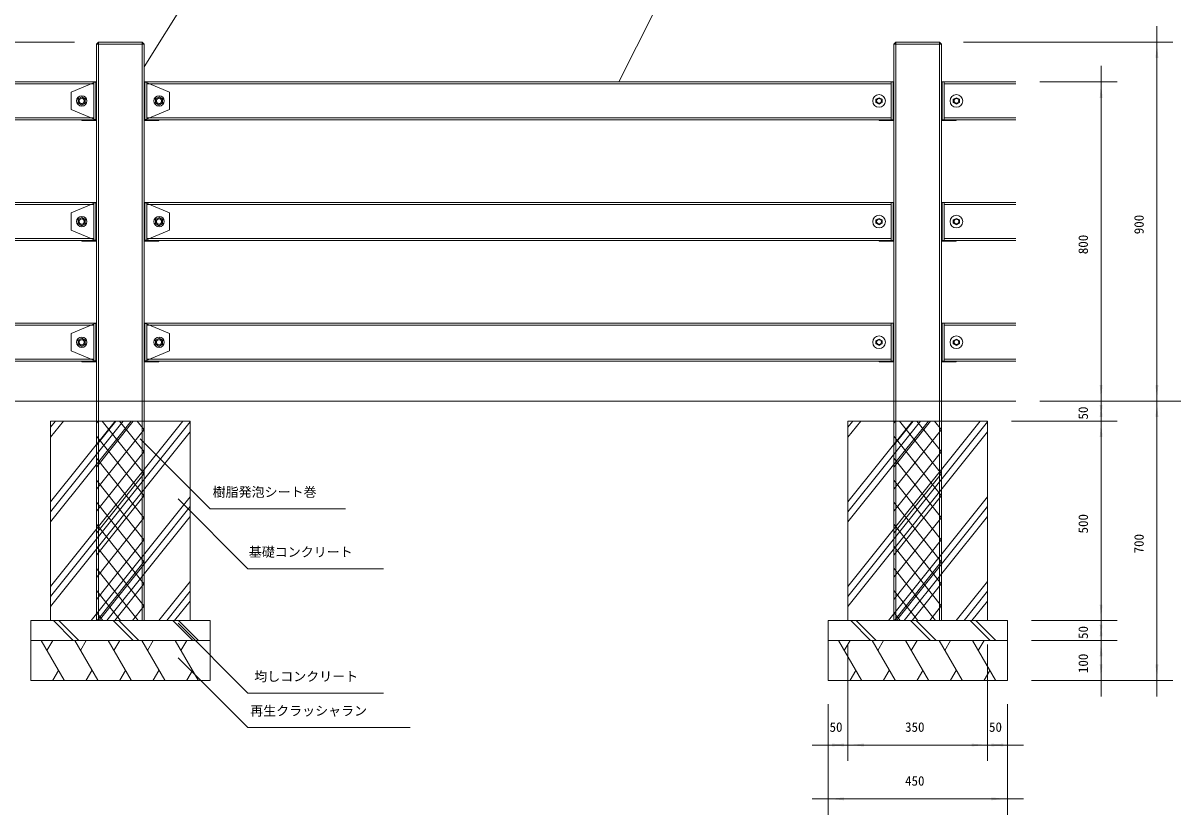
# Model space of a CAD drawing. Units: millimetres, scale not verified. Extents: x -3900 to 3900, y -2750 to 2750.
# Drawn here: x -2290 to 614, y -551 to 1433 of the extents above; entities that cross this region are included whole.
import ezdxf
from ezdxf.enums import TextEntityAlignment as Align

# ---------------------------------------------------------------- set-up
doc = ezdxf.new("R2010")
doc.units = ezdxf.units.MM
doc.header["$LTSCALE"] = 20
doc.linetypes.add('USER1', pattern=[0.416641, 0.208282, -0.208359])
doc.linetypes.add('USER5', pattern=[0.208282, 0.069427, -0.138855])
doc.layers.add('0-1_IMPORTED', color=30, linetype='Continuous', lineweight=18)
doc.styles.add('ＭＳ ゴシック', font='')
doc.styles.get('ＭＳ ゴシック').set_extended_font_data('MS Gothic')

msp = doc.modelspace()

# ---------------------------------------------------------------- linework, layer by layer
at = {"layer": '0-1_IMPORTED', "color": 1}
for p, q in [((-1986, 1324), (-1856, 1532.32)), ((-796, 1286), (-707.41, 1461.63)), ((554, 1426), (554, 1386)), ((-2161, 1386), (-2921, 1386)), ((-2161, 1386), (-2793.5, 1386)), ((69, 1386), (594, 1386)), ((554, 1386), (554, 486)), ((414, 1286), (414, 1326)), ((260, 1286), (454, 1286)), ((414, 486), (414, 1286)), ((414, 486), (414, 526)), ((554, 526), (554, 486)), ((260, 486), (454, 486)), ((260, 486), (454, 486)), ((260, 486), (594, 486)), ((414, 436), (414, 486)), ((414, 446), (414, 486)), ((414, 436), (414, 476)), ((554, 486), (554, 446)), ((554, 486), (554, -214)), ((614, 486), (594, 486)), ((189, 436), (454, 436)), ((189, 436), (454, 436)), ((414, -64), (414, 436)), ((414, 396), (414, 436)), ((414, -64), (414, -24)), ((239, -64), (454, -64)), ((239, -64), (454, -64)), ((414, -114), (414, -64)), ((414, -104), (414, -64)), ((414, -114), (414, -74)), ((239, -114), (454, -114)), ((239, -114), (454, -114)), ((414, -214), (414, -114)), ((414, -154), (414, -114)), ((-221, -124), (-221, -416)), ((-221, -124), (-221, -416)), ((129, -124), (129, -416)), ((129, -124), (129, -416)), ((239, -214), (454, -214)), ((239, -214), (594, -214)), ((414, -254), (414, -214)), ((554, -214), (554, -254)), ((-271, -274), (-271, -551)), ((-271, -274), (-271, -416)), ((179, -274), (179, -551)), ((179, -274), (179, -416)), ((-271, -376), (-311, -376)), ((-221, -376), (-271, -376)), ((-221, -376), (-261, -376)), ((129, -376), (-221, -376)), ((-181, -376), (-221, -376)), ((129, -376), (89, -376)), ((179, -376), (129, -376)), ((169, -376), (129, -376)), ((219, -376), (179, -376)), ((-311, -511), (-271, -511)), ((-271, -511), (179, -511)), ((179, -511), (219, -511))]:
    msp.add_line(p, q, dxfattribs=at)
at = {"layer": '0-1_IMPORTED'}
for p, q in [((-2106, 1381), (-1986, 1381)), ((-2101, 1386), (-2101, -64)), ((-1991, 1386), (-1991, -64)), ((-106, 1381), (14, 1381)), ((-101, 1386), (-101, -64)), ((9, 1386), (9, -64)), ((-2496, 1281), (-2112.5, 1281)), ((-112.5, 1281), (-1979.5, 1281)), ((-106, 1286), (-106, 1191)), ((14, 1286), (14, 1191)), ((20.5, 1281), (200, 1281)), ((-2147.6, 1243.1), (-2145.49, 1244.51)), ((-2145.49, 1232.49), (-2147.6, 1233.9)), ((-2145.49, 1244.51), (-2143, 1245)), ((-2143, 1232), (-2145.49, 1232.49)), ((-2143, 1245), (-2140.51, 1244.51)), ((-1949, 1245), (-1951.49, 1244.51)), ((-1946.51, 1244.51), (-1949, 1245)), ((-1949, 1232), (-1946.51, 1232.49)), ((-1944.4, 1243.1), (-1946.51, 1244.51)), ((-1946.51, 1232.49), (-1944.4, 1233.9)), ((-2496, 1196), (-2112.5, 1196)), ((-112.5, 1196), (-1979.5, 1196)), ((20.5, 1196), (200, 1196)), ((-2496, 978.5), (-2112.5, 978.5)), ((-112.5, 978.5), (-1979.5, 978.5)), ((-106, 983.5), (-106, 888.5)), ((14, 983.5), (14, 888.5)), ((20.5, 978.5), (200, 978.5)), ((-2147.6, 940.6), (-2145.49, 942.01)), ((-2145.49, 929.99), (-2147.6, 931.4)), ((-2145.49, 942.01), (-2143, 942.5)), ((-2143, 929.5), (-2145.49, 929.99)), ((-2143, 942.5), (-2140.51, 942.01)), ((-1949, 942.5), (-1951.49, 942.01)), ((-1946.51, 942.01), (-1949, 942.5)), ((-1949, 929.5), (-1946.51, 929.99)), ((-1944.4, 940.6), (-1946.51, 942.01)), ((-1946.51, 929.99), (-1944.4, 931.4)), ((-2496, 893.5), (-2112.5, 893.5)), ((-112.5, 893.5), (-1979.5, 893.5)), ((20.5, 893.5), (200, 893.5)), ((-2496, 676), (-2112.5, 676)), ((-112.5, 676), (-1979.5, 676)), ((-106, 681), (-106, 586)), ((14, 681), (14, 586)), ((20.5, 676), (200, 676)), ((-2147.6, 638.1), (-2145.49, 639.51)), ((-2145.49, 639.51), (-2143, 640)), ((-2143, 640), (-2140.51, 639.51)), ((-1949, 640), (-1951.49, 639.51)), ((-1946.51, 639.51), (-1949, 640)), ((-1944.4, 638.1), (-1946.51, 639.51)), ((-2145.49, 627.49), (-2147.6, 628.9)), ((-2143, 627), (-2145.49, 627.49)), ((-1949, 627), (-1946.51, 627.49)), ((-1946.51, 627.49), (-1944.4, 628.9)), ((-2496, 591), (-2112.5, 591)), ((-112.5, 591), (-1979.5, 591)), ((20.5, 591), (200, 591)), ((200, 486), (-2490, 486)), ((-2221, 21), (-1889, 436)), ((-2221, 183.63), (-2019.11, 436)), ((-2221, 208.38), (-2038.91, 436)), ((-2221, 233.13), (-2058.71, 436)), ((-2221, 395.77), (-2188.81, 436)), ((-2221, 420.52), (-2208.61, 436)), ((-2106, 430.91), (-2101.93, 436)), ((-2106, 375.67), (-2057.74, 436)), ((-2106, 320.43), (-2013.54, 436)), ((-1986, 303.44), (-2092.05, 436)), ((-1986, 358.68), (-2047.85, 436)), ((-1986, 413.92), (-2003.66, 436)), ((-221, 21), (111, 436)), ((-221, 183.63), (-19.11, 436)), ((-221, 208.38), (-38.91, 436)), ((-221, 233.13), (-58.71, 436)), ((-221, 395.77), (-188.81, 436)), ((-221, 420.52), (-208.61, 436)), ((-106, 430.92), (-101.93, 436)), ((-106, 375.69), (-57.74, 436)), ((-106, 320.47), (-13.54, 436)), ((14, 303.49), (-92.05, 436)), ((14, 358.71), (-47.85, 436)), ((14, 413.93), (-3.66, 436)), ((-2221, -3.75), (-1871, 433.75)), ((-2221, -28.5), (-1871, 409)), ((-2106, 265.19), (-1986, 415.19)), ((-221, -3.75), (129, 433.75)), ((-221, -28.5), (129, 409)), ((-106, 265.25), (14, 415.19)), ((-1986, 248.2), (-2106, 398.2)), ((14, 248.26), (-106, 398.21)), ((-2106, 209.94), (-1986, 359.94)), ((-106, 210.02), (14, 359.97)), ((-1986, 192.95), (-2106, 342.95)), ((14, 193.04), (-106, 342.99)), ((-2106, 154.7), (-1986, 304.7)), ((-106, 154.8), (14, 304.75)), ((-1986, 137.71), (-2106, 287.71)), ((14, 137.82), (-106, 287.76)), ((-2119.29, -64), (-1871, 246.37)), ((-2106, 99.46), (-1986, 249.46)), ((-1986, 82.47), (-2106, 232.47)), ((-119.29, -64), (129, 246.37)), ((-106, 99.58), (14, 249.52)), ((14, 82.59), (-106, 232.54)), ((-2099.5, -64), (-1871, 221.62)), ((-99.5, -64), (129, 221.62)), ((-2106, 44.22), (-1986, 194.22)), ((-1986, 27.23), (-2106, 177.23)), ((-2079.7, -64), (-1871, 196.87)), ((-106, 44.35), (14, 194.3)), ((14, 27.37), (-106, 177.32)), ((-79.7, -64), (129, 196.87)), ((-2106, -11.03), (-1986, 138.97)), ((-1986, -28.02), (-2106, 121.98)), ((-106, -10.87), (14, 139.08)), ((14, -27.85), (-106, 122.09)), ((-2001.41, -64), (-2106, 66.74)), ((-2104.18, -64), (-1986, 83.73)), ((-1.41, -63.82), (-106, 66.87)), ((-104.18, -63.82), (14, 83.85)), ((-1949.59, -64), (-1871, 34.24)), ((50.41, -64), (129, 34.24)), ((-2045.6, -64), (-2106, 11.5)), ((-2059.99, -64), (-1986, 28.49)), ((-1929.79, -64), (-1871, 9.49)), ((-45.6, -63.82), (-106, 11.65)), ((-59.99, -63.82), (14, 28.63)), ((70.21, -64), (129, 9.49)), ((-2015.8, -64), (-1986, -26.75)), ((-1909.99, -64), (-1871, -15.26)), ((-15.8, -63.82), (14, -26.59)), ((90.01, -64), (129, -15.26)), ((-2089.8, -64), (-2106, -43.75)), ((-89.8, -63.82), (-106, -43.58)), ((-2214.14, -63.82), (-2164.14, -113.82)), ((-2200, -63.82), (-2150, -113.82)), ((-2064.14, -63.82), (-2014.14, -113.82)), ((-2050, -63.82), (-2000, -113.82)), ((-1914.14, -63.82), (-1864.14, -113.82)), ((-1900, -63.82), (-1850, -113.82)), ((-214.14, -63.82), (-164.14, -113.82)), ((-200, -63.82), (-150, -113.82)), ((-64.14, -63.82), (-14.14, -113.82)), ((-50, -63.82), (0, -113.82)), ((85.86, -63.82), (135.86, -113.82)), ((100, -63.82), (150, -113.82)), ((-2186.87, -213.88), (-2244.61, -113.88)), ((-2230.17, -138.88), (-2215.74, -113.88)), ((-2102.87, -213.88), (-2160.61, -113.88)), ((-2146.17, -138.88), (-2131.74, -113.88)), ((-2018.87, -213.88), (-2076.61, -113.88)), ((-2062.17, -138.88), (-2047.74, -113.88)), ((-1934.87, -213.88), (-1992.61, -113.88)), ((-1978.17, -138.88), (-1963.74, -113.88)), ((-1850.87, -213.88), (-1908.61, -113.88)), ((-1894.17, -138.88), (-1879.74, -113.88)), ((-186.87, -213.88), (-244.61, -113.88)), ((-230.17, -138.88), (-215.74, -113.88)), ((-102.87, -213.88), (-160.61, -113.88)), ((-146.17, -138.88), (-131.74, -113.88)), ((-18.87, -213.88), (-76.61, -113.88)), ((-62.17, -138.88), (-47.74, -113.88)), ((65.13, -213.88), (7.39, -113.88)), ((21.83, -138.88), (36.26, -113.88)), ((149.13, -213.88), (91.39, -113.88)), ((105.83, -138.88), (120.26, -113.88)), ((-2201.31, -188.88), (-2215.74, -213.88)), ((-2117.31, -188.88), (-2131.74, -213.88)), ((-2033.31, -188.88), (-2047.74, -213.88)), ((-1949.31, -188.88), (-1963.74, -213.88)), ((-1865.31, -188.88), (-1879.74, -213.88)), ((-201.31, -188.88), (-215.74, -213.88)), ((-117.31, -188.88), (-131.74, -213.88)), ((-33.31, -188.88), (-47.74, -213.88)), ((50.69, -188.88), (36.26, -213.88)), ((134.69, -188.88), (120.26, -213.88))]:
    msp.add_line(p, q, dxfattribs=at)
at = {"layer": '0-1_IMPORTED', "linetype": 'USER5'}
for p, q in [((-2107.5, 1191), (-2107.5, 1286)), ((-1984.5, 1191), (-1984.5, 1286)), ((-2136.5, 1245), (-2149.5, 1245)), ((-2149.5, 1232), (-2136.5, 1232)), ((-1955.5, 1245), (-1942.5, 1245)), ((-1942.5, 1232), (-1955.5, 1232)), ((-2107.5, 888.5), (-2107.5, 983.5)), ((-1984.5, 888.5), (-1984.5, 983.5)), ((-2136.5, 942.5), (-2149.5, 942.5)), ((-2149.5, 929.5), (-2136.5, 929.5)), ((-1955.5, 942.5), (-1942.5, 942.5)), ((-1942.5, 929.5), (-1955.5, 929.5)), ((-2107.5, 586), (-2107.5, 681)), ((-1984.5, 586), (-1984.5, 681)), ((-2136.5, 640), (-2149.5, 640)), ((-1955.5, 640), (-1942.5, 640)), ((-2149.5, 627), (-2136.5, 627)), ((-1942.5, 627), (-1955.5, 627))]:
    msp.add_line(p, q, dxfattribs=at)
at = {"layer": '0-1_IMPORTED', "linetype": 'USER1'}
for p, q in [((-2107.5, 1191.5), (-2107.5, 1286)), ((-1984.5, 1191.5), (-1984.5, 1286)), ((-2107.5, 889), (-2107.5, 983.5)), ((-1984.5, 889), (-1984.5, 983.5)), ((-2107.5, 586.5), (-2107.5, 681)), ((-1984.5, 586.5), (-1984.5, 681))]:
    msp.add_line(p, q, dxfattribs=at)
at = {"layer": '0-1_IMPORTED'}
for points in [[(-2101, 1386), (-1991, 1386), (-1986, 1380.63), (-1986, -63.82), (-2106, -63.82), (-2106, 1380.63)], [(-101, 1386), (9, 1386), (14, 1380.63), (14, -64), (-106, -64), (-106, 1380.63)], [(-2107.5, 1189.5), (-2142.5, 1189.5), (-2142.5, 1191), (-2107.5, 1191), (-2169.5, 1216.68), (-2169.5, 1260.32), (-2107.5, 1286), (-2106, 1286), (-2106, 1191), (-2106, 1189.5)], [(-2112.5, 1286), (-2107.5, 1286), (-2107.5, 1191), (-2112.5, 1191)], [(-1984.5, 1189.5), (-1949.5, 1189.5), (-1949.5, 1191), (-1984.5, 1191), (-1922.5, 1216.68), (-1922.5, 1260.32), (-1984.5, 1286), (-1986, 1286), (-1986, 1191), (-1986, 1189.5)], [(-1979.5, 1286), (-1984.5, 1286), (-1984.5, 1191), (-1979.5, 1191)], [(-1979.5, 1286), (-112.5, 1286), (-112.5, 1191), (-1979.5, 1191)], [(-106, 1286), (-107.5, 1286), (-107.5, 1191), (-142.5, 1191), (-142.5, 1189.5), (-106, 1189.5)], [(-112.5, 1286), (-107.5, 1286), (-107.5, 1191), (-112.5, 1191)], [(14, 1286), (15.5, 1286), (15.5, 1191), (50.5, 1191), (50.5, 1189.5), (14, 1189.5)], [(20.5, 1286), (15.5, 1286), (15.5, 1191), (20.5, 1191)], [(-2151.97, 1233.32), (-2151.97, 1243.68), (-2143, 1248.85), (-2134.03, 1243.68), (-2134.03, 1233.32), (-2143, 1228.15)], [(-1940.03, 1233.32), (-1940.03, 1243.68), (-1949, 1248.85), (-1957.97, 1243.68), (-1957.97, 1233.32), (-1949, 1228.15)], [(-143, 1230.5), (-135, 1234.5), (-135, 1242.5), (-143, 1246.5), (-151, 1242.5), (-151, 1234.5)], [(51, 1230.5), (59, 1234.5), (59, 1242.5), (51, 1246.5), (43, 1242.5), (43, 1234.5)], [(-2107.5, 887), (-2142.5, 887), (-2142.5, 888.5), (-2107.5, 888.5), (-2169.5, 914.18), (-2169.5, 957.82), (-2107.5, 983.5), (-2106, 983.5), (-2106, 888.5), (-2106, 887)], [(-2112.5, 983.5), (-2107.5, 983.5), (-2107.5, 888.5), (-2112.5, 888.5)], [(-1984.5, 887), (-1949.5, 887), (-1949.5, 888.5), (-1984.5, 888.5), (-1922.5, 914.18), (-1922.5, 957.82), (-1984.5, 983.5), (-1986, 983.5), (-1986, 888.5), (-1986, 887)], [(-1979.5, 983.5), (-1984.5, 983.5), (-1984.5, 888.5), (-1979.5, 888.5)], [(-1979.5, 983.5), (-112.5, 983.5), (-112.5, 888.5), (-1979.5, 888.5)], [(-106, 983.5), (-107.5, 983.5), (-107.5, 888.5), (-142.5, 888.5), (-142.5, 887), (-106, 887)], [(-112.5, 983.5), (-107.5, 983.5), (-107.5, 888.5), (-112.5, 888.5)], [(14, 983.5), (15.5, 983.5), (15.5, 888.5), (50.5, 888.5), (50.5, 887), (14, 887)], [(20.5, 983.5), (15.5, 983.5), (15.5, 888.5), (20.5, 888.5)], [(-2151.97, 930.82), (-2151.97, 941.18), (-2143, 946.35), (-2134.03, 941.18), (-2134.03, 930.82), (-2143, 925.65)], [(-1940.03, 930.82), (-1940.03, 941.18), (-1949, 946.35), (-1957.97, 941.18), (-1957.97, 930.82), (-1949, 925.65)], [(-143, 928), (-135, 932), (-135, 940), (-143, 944), (-151, 940), (-151, 932)], [(51, 928), (59, 932), (59, 940), (51, 944), (43, 940), (43, 932)], [(-2107.5, 584.5), (-2142.5, 584.5), (-2142.5, 586), (-2107.5, 586), (-2169.5, 611.68), (-2169.5, 655.32), (-2107.5, 681), (-2106, 681), (-2106, 586), (-2106, 584.5)], [(-2112.5, 681), (-2107.5, 681), (-2107.5, 586), (-2112.5, 586)], [(-1984.5, 584.5), (-1949.5, 584.5), (-1949.5, 586), (-1984.5, 586), (-1922.5, 611.68), (-1922.5, 655.32), (-1984.5, 681), (-1986, 681), (-1986, 586), (-1986, 584.5)], [(-1979.5, 681), (-1984.5, 681), (-1984.5, 586), (-1979.5, 586)], [(-1979.5, 681), (-112.5, 681), (-112.5, 586), (-1979.5, 586)], [(-106, 681), (-107.5, 681), (-107.5, 586), (-142.5, 586), (-142.5, 584.5), (-106, 584.5)], [(-112.5, 681), (-107.5, 681), (-107.5, 586), (-112.5, 586)], [(14, 681), (15.5, 681), (15.5, 586), (50.5, 586), (50.5, 584.5), (14, 584.5)], [(20.5, 681), (15.5, 681), (15.5, 586), (20.5, 586)], [(-2151.97, 628.32), (-2151.97, 638.68), (-2143, 643.85), (-2134.03, 638.68), (-2134.03, 628.32), (-2143, 623.15)], [(-1940.03, 628.32), (-1940.03, 638.68), (-1949, 643.85), (-1957.97, 638.68), (-1957.97, 628.32), (-1949, 623.15)], [(-143, 625.5), (-135, 629.5), (-135, 637.5), (-143, 641.5), (-151, 637.5), (-151, 629.5)], [(51, 625.5), (59, 629.5), (59, 637.5), (51, 641.5), (43, 637.5), (43, 629.5)], [(-2221, 436), (-1871, 436), (-1871, -64), (-2221, -64)], [(-221, 436), (129, 436), (129, -64), (-221, -64)], [(-2271, -64), (-1821, -64), (-1821, -114), (-2271, -114)], [(-271, -64), (179, -64), (179, -114), (-271, -114)], [(-2271, -114), (-1821, -114), (-1821, -214), (-2271, -214)], [(-271, -114), (179, -114), (179, -214), (-271, -214)]]:
    msp.add_lwpolyline(points, close=True, dxfattribs=at)
for points in [[(-2496, 1191), (-2112.5, 1191), (-2112.5, 1286), (-2496, 1286)], [(200, 1286), (20.5, 1286), (20.5, 1191), (200, 1191)], [(-2149.5, 1238.5), (-2149, 1240.99), (-2147.6, 1243.1)], [(-2147.6, 1233.9), (-2149, 1236.01), (-2149.5, 1238.5)], [(-2140.51, 1244.51), (-2138.4, 1243.1), (-2136.99, 1240.99), (-2136.5, 1238.5), (-2136.99, 1236.01), (-2138.4, 1233.9), (-2140.51, 1232.49), (-2143, 1232)], [(-1951.49, 1244.51), (-1953.6, 1243.1), (-1955.01, 1240.99), (-1955.5, 1238.5), (-1955.01, 1236.01), (-1953.6, 1233.9), (-1951.49, 1232.49), (-1949, 1232)], [(-1942.5, 1238.5), (-1943, 1240.99), (-1944.4, 1243.1)], [(-1944.4, 1233.9), (-1943, 1236.01), (-1942.5, 1238.5)], [(-2496, 888.5), (-2112.5, 888.5), (-2112.5, 983.5), (-2496, 983.5)], [(200, 983.5), (20.5, 983.5), (20.5, 888.5), (200, 888.5)], [(-2149.5, 936), (-2149, 938.49), (-2147.6, 940.6)], [(-2147.6, 931.4), (-2149, 933.51), (-2149.5, 936)], [(-2140.51, 942.01), (-2138.4, 940.6), (-2136.99, 938.49), (-2136.5, 936), (-2136.99, 933.51), (-2138.4, 931.4), (-2140.51, 929.99), (-2143, 929.5)], [(-1951.49, 942.01), (-1953.6, 940.6), (-1955.01, 938.49), (-1955.5, 936), (-1955.01, 933.51), (-1953.6, 931.4), (-1951.49, 929.99), (-1949, 929.5)], [(-1942.5, 936), (-1943, 938.49), (-1944.4, 940.6)], [(-1944.4, 931.4), (-1943, 933.51), (-1942.5, 936)], [(-2496, 586), (-2112.5, 586), (-2112.5, 681), (-2496, 681)], [(200, 681), (20.5, 681), (20.5, 586), (200, 586)], [(-2140.51, 639.51), (-2138.4, 638.1), (-2136.99, 635.99), (-2136.5, 633.5), (-2136.99, 631.01), (-2138.4, 628.9), (-2140.51, 627.49), (-2143, 627)], [(-1951.49, 639.51), (-1953.6, 638.1), (-1955.01, 635.99), (-1955.5, 633.5), (-1955.01, 631.01), (-1953.6, 628.9), (-1951.49, 627.49), (-1949, 627)], [(-2149.5, 633.5), (-2149, 635.99), (-2147.6, 638.1)], [(-2147.6, 628.9), (-2149, 631.01), (-2149.5, 633.5)], [(-1942.5, 633.5), (-1943, 635.99), (-1944.4, 638.1)], [(-1944.4, 628.9), (-1943, 631.01), (-1942.5, 633.5)]]:
    msp.add_lwpolyline(points, dxfattribs=at)
at = {"layer": '0-1_IMPORTED', "color": 1}
for points in [[(-1996, 391.35), (-1821, 216.35), (-1481, 216.35)], [(-1901, 241), (-1726, 66), (-1386, 66)], [(-1901, -71), (-1726, -246), (-1386, -246)], [(-1901, -157.14), (-1726, -332.14), (-1319, -332.14)]]:
    msp.add_lwpolyline(points, dxfattribs=at)
at = {"layer": '0-1_IMPORTED'}
for centre, radius in [((-2143, 1238.5), 13), ((-1949, 1238.5), 13), ((-143, 1238.5), 16), ((51, 1238.5), 16), ((-143, 1238.5), 6), ((51, 1238.5), 6), ((-2143, 936), 13), ((-1949, 936), 13), ((-143, 936), 16), ((-143, 936), 6), ((51, 936), 16), ((51, 936), 6), ((-2143, 633.5), 13), ((-1949, 633.5), 13), ((-143, 633.5), 16), ((-143, 633.5), 6), ((51, 633.5), 16), ((51, 633.5), 6)]:
    msp.add_circle(centre, radius, dxfattribs=at)
at = {"layer": '0-1_IMPORTED', "linetype": 'USER5'}
for centre, start, end in [((-2149.5, 1238.5), 90, 180), ((-2149.5, 1238.5), 180, 270), ((-2136.5, 1238.5), 0, 90), ((-2136.5, 1238.5), 270, 0), ((-1955.5, 1238.5), 90, 180), ((-1955.5, 1238.5), 180, 270), ((-1942.5, 1238.5), 0, 90), ((-1942.5, 1238.5), 270, 0), ((-2149.5, 936), 90, 180), ((-2149.5, 936), 180, 270), ((-2136.5, 936), 0, 90), ((-2136.5, 936), 270, 0), ((-1955.5, 936), 90, 180), ((-1955.5, 936), 180, 270), ((-1942.5, 936), 0, 90), ((-1942.5, 936), 270, 0), ((-2149.5, 633.5), 90, 180), ((-2136.5, 633.5), 0, 90), ((-1955.5, 633.5), 90, 180), ((-1942.5, 633.5), 0, 90), ((-2149.5, 633.5), 180, 270), ((-2136.5, 633.5), 270, 0), ((-1955.5, 633.5), 180, 270), ((-1942.5, 633.5), 270, 0)]:
    msp.add_arc(centre, 6.5, start, end, dxfattribs=at)
at = {"layer": '0-1_IMPORTED', "color": 1}
for points in [[(554, 1386), (557.5, 1346), (550.5, 1346)], [(414, 1286), (417.5, 1246), (410.5, 1246)], [(414, 486), (410.5, 526), (417.5, 526)], [(554, 486), (550.5, 526), (557.5, 526)], [(414, 486), (417.5, 446), (410.5, 446)], [(414, 436), (410.5, 476), (417.5, 476)], [(554, 486), (557.5, 446), (550.5, 446)], [(414, 436), (417.5, 396), (410.5, 396)], [(414, -64), (410.5, -24), (417.5, -24)], [(414, -64), (417.5, -104), (410.5, -104)], [(414, -114), (410.5, -74), (417.5, -74)], [(414, -114), (417.5, -154), (410.5, -154)], [(414, -214), (410.5, -174), (417.5, -174)], [(554, -214), (550.5, -174), (557.5, -174)], [(-271, -376), (-231, -372.5), (-231, -379.5)], [(-221, -376), (-261, -379.5), (-261, -372.5)], [(-221, -376), (-181, -372.5), (-181, -379.5)], [(129, -376), (89, -379.5), (89, -372.5)], [(129, -376), (169, -372.5), (169, -379.5)], [(179, -376), (139, -379.5), (139, -372.5)], [(-271, -511), (-231, -507.5), (-231, -514.5)], [(179, -511), (139, -514.5), (139, -507.5)]]:
    msp.add_solid(points, dxfattribs=at)

# ---------------------------------------------------------------- texts
at = {"layer": '0-1_IMPORTED', "color": 7, "style": 'ＭＳ ゴシック'}
for s, p in [('900', (528.07, 904.25)), ('800', (388.07, 854.25)), ('50', (388.07, 439.83)), ('500', (388.07, 154.25)), ('700', (528.07, 104.25)), ('50', (388.07, -110.17)), ('100', (388.07, -195.75))]:
    msp.add_text(s, height=23.88, rotation=90, dxfattribs=at).set_placement(p, align=Align.BOTTOM_LEFT)
for s, p in [('樹脂発泡シート巻', (-1814.61, 239.12)), ('基礎コンクリート', (-1723.92, 88.77)), ('均しコンクリート', (-1710.19, -223.23)), ('再生クラッシャラン', (-1720.44, -309.37)), ('50', (-267.17, -350.07)), ('350', (-77.75, -350.07)), ('50', (132.83, -350.07)), ('450', (-77.75, -485.07))]:
    msp.add_text(s, height=23.88, dxfattribs=at).set_placement(p, align=Align.BOTTOM_LEFT)

doc.saveas('drawing.dxf')
